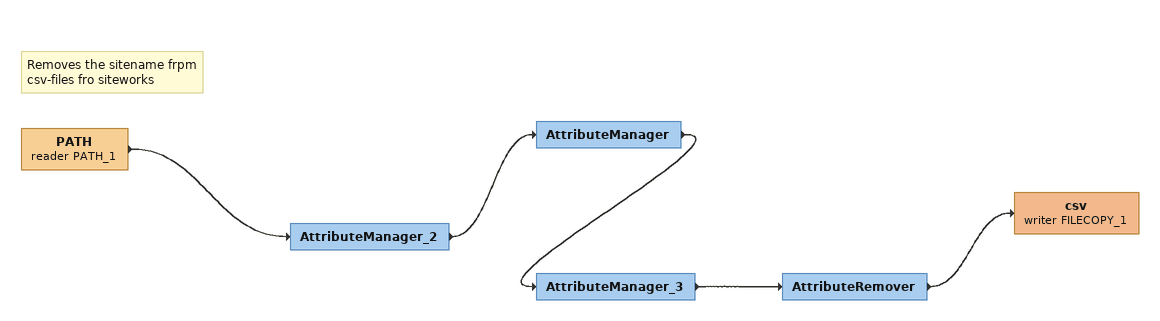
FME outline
Note: Removes the sitename frpm csv-files fro siteworks
PATH (reader PATH_1)
    -> AttributeManager_2
AttributeManager_2
    -> AttributeManager
AttributeManager
    -> AttributeManager_3
AttributeManager_3
    -> AttributeRemover
AttributeRemover
    -> csv (writer FILECOPY_1)
csv (writer FILECOPY_1)
